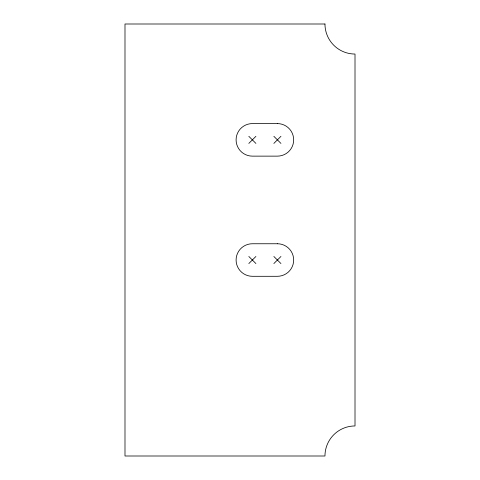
<?xml version="1.0" encoding="UTF-8"?>
<svg xmlns="http://www.w3.org/2000/svg" width="480" height="480" viewBox="0 0 480 480"><rect width="100%" height="100%" fill="white"/><g stroke="black" fill="none" stroke-linecap="round" stroke-linejoin="round"><path stroke-width="0.72" d="M248.826 143.4L255.906 136.32M273.864 143.4L280.944 136.32M248.826 263.568L255.906 256.488M273.864 263.568L280.944 256.488M273.864 136.32L280.944 143.4M248.826 136.32L255.906 143.4M273.864 256.488L280.944 263.568M248.826 256.488L255.906 263.568M324.966 24L124.992 24L124.992 456L324.966 456A30.042 30.042 0 0 1 355.008 425.958L355.008 54.042A30.042 30.042 0 0 1 324.966 24M277.404 123.588L252.366 123.588A16.272 16.272 0 0 0 236.094 139.86A16.272 16.272 0 0 0 252.366 156.132L277.404 156.132A16.272 16.272 0 0 0 293.676 139.86A16.272 16.272 0 0 0 277.404 123.588M277.404 243.756L252.366 243.756A16.272 16.272 0 0 0 236.094 260.028A16.272 16.272 0 0 0 252.366 276.3L277.404 276.3A16.272 16.272 0 0 0 293.676 260.028A16.272 16.272 0 0 0 277.404 243.756"/></g></svg>
